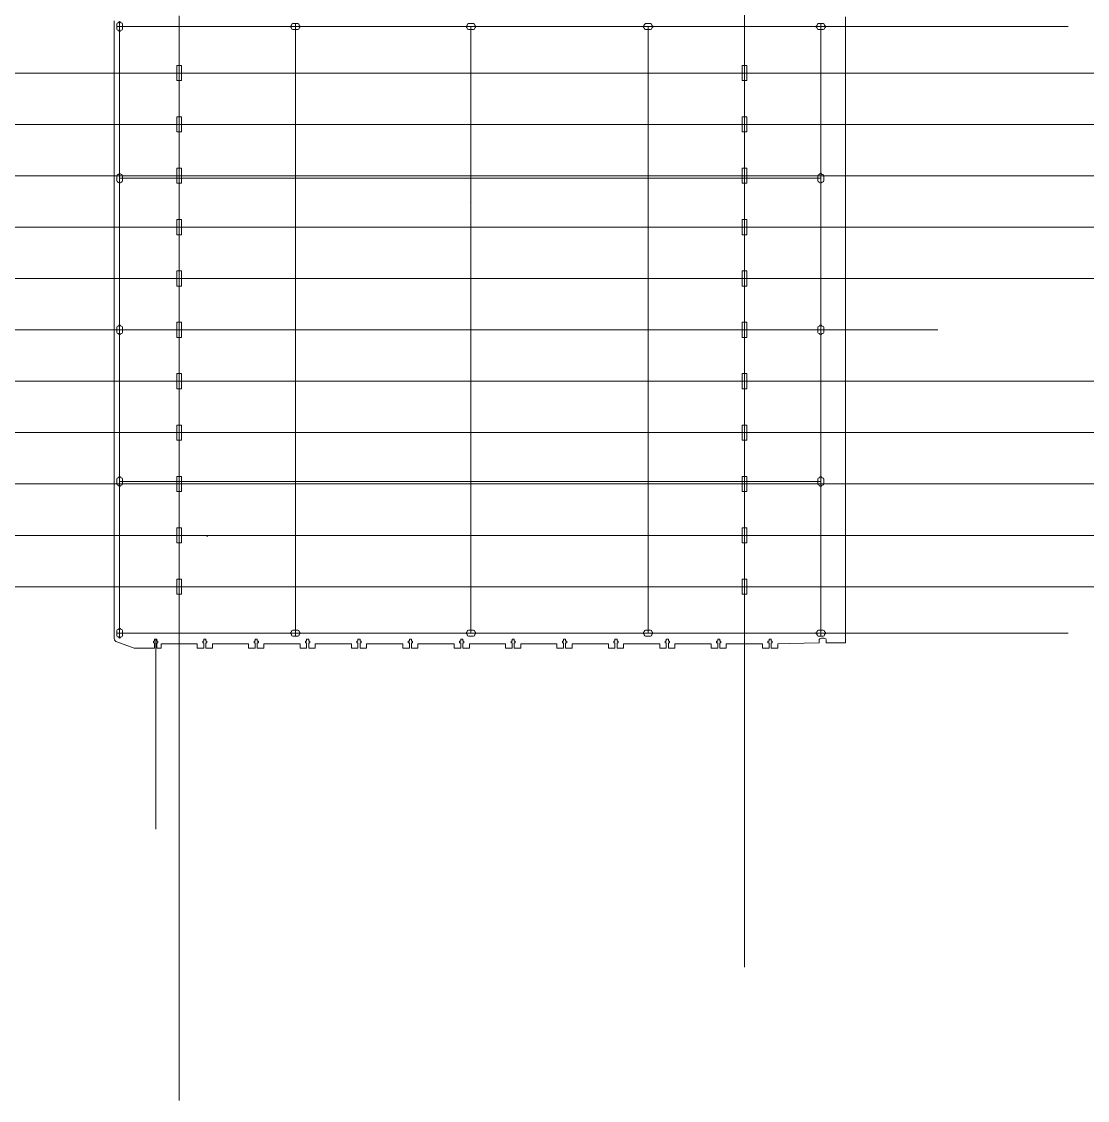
# Model space of a CAD drawing. Header units: millimetres. Extents: x -1390 to 6316, y -1840 to 2435.
# Drawn here: x -353 to 767, y -1840 to -706 of the extents above; entities that cross this region are included whole.
import ezdxf

# ---------------------------------------------------------------- set-up
doc = ezdxf.new("R2010")
doc.units = ezdxf.units.MM
for name, color, linetype, lineweight, true_color in [('New Build platform', 1, 'CONTINUOUS', 0, 0xff0000), ('New Left B arm', 1, 'CONTINUOUS', 0, 0xff0000), ('Referance lines', 3, 'CONTINUOUS', 0, 0x00ff00)]:
    doc.layers.add(name, color=color, linetype=linetype, lineweight=lineweight, true_color=true_color)

msp = doc.modelspace()

# ---------------------------------------------------------------- linework, layer by layer
at = {"layer": 'New Build platform', "color": 1, "true_color": 0xff0000}
for p, q in [((513.2, -701), (513.2, -806.8)), ((513.2, -701), (513.2, -1253.4)), ((-255.5, -705.3), (-255.5, -1354.8)), ((513.2, -1253.4), (513.2, -1359.1)), ((-252.9, -1358.1), (-234.6, -1364.6)), ((-214.2, -1359.1), (-214.2, -1357.3)), ((-214.2, -1357.3), (-213.1, -1357.3)), ((-213.1, -1359.1), (-214.2, -1359.1)), ((-213.1, -1357.3), (-213.1, -1355.1)), ((-213.1, -1355.1), (-210.8, -1355.1)), ((-213.1, -1364.6), (-213.1, -1359.1)), ((-210.8, -1355.1), (-210.8, -1357.3)), ((-210.8, -1357.3), (-209.7, -1357.3)), ((-209.7, -1359.1), (-210.8, -1359.1)), ((-210.8, -1359.1), (-210.8, -1364.6)), ((-209.7, -1357.3), (-209.7, -1359.1)), ((-206.3, -1360.1), (-168.3, -1360.1)), ((-206.3, -1364.6), (-206.3, -1360.1)), ((-168.3, -1360.1), (-168.3, -1364.6)), ((-162.6, -1359.1), (-162.6, -1357.3)), ((-162.6, -1357.3), (-161.5, -1357.3)), ((-161.5, -1359.1), (-162.6, -1359.1)), ((-161.5, -1357.3), (-161.5, -1355.1)), ((-161.5, -1355.1), (-159.2, -1355.1)), ((-161.5, -1364.6), (-161.5, -1359.1)), ((-159.2, -1355.1), (-159.2, -1357.3)), ((-159.2, -1357.3), (-158.1, -1357.3)), ((-158.1, -1359.1), (-159.2, -1359.1)), ((-159.2, -1359.1), (-159.2, -1364.6)), ((-158.1, -1357.3), (-158.1, -1359.1)), ((-152.3, -1364.6), (-152.3, -1360.1)), ((-152.3, -1360.1), (-114.3, -1360.1)), ((-114.3, -1360.1), (-114.3, -1364.6)), ((-108.5, -1359.1), (-108.5, -1357.3)), ((-108.5, -1357.3), (-107.4, -1357.3)), ((-107.4, -1359.1), (-108.5, -1359.1)), ((-107.4, -1357.3), (-107.4, -1355.1)), ((-107.4, -1355.1), (-105.2, -1355.1)), ((-107.4, -1364.6), (-107.4, -1359.1)), ((-105.2, -1355.1), (-105.2, -1357.3)), ((-105.2, -1357.3), (-104.1, -1357.3)), ((-104.1, -1359.1), (-105.2, -1359.1)), ((-105.2, -1359.1), (-105.2, -1364.6)), ((-104.1, -1357.3), (-104.1, -1359.1)), ((-98.3, -1364.6), (-98.3, -1360.1)), ((-98.3, -1360.1), (-60.3, -1360.1)), ((-60.3, -1360.1), (-60.3, -1364.6)), ((-54.5, -1359.1), (-54.5, -1357.3)), ((-54.5, -1357.3), (-53.4, -1357.3)), ((-53.4, -1359.1), (-54.5, -1359.1)), ((-53.4, -1357.3), (-53.4, -1355.1)), ((-53.4, -1355.1), (-51.2, -1355.1)), ((-53.4, -1364.6), (-53.4, -1359.1)), ((-51.2, -1355.1), (-51.2, -1357.3)), ((-51.2, -1357.3), (-50.1, -1357.3)), ((-50.1, -1359.1), (-51.2, -1359.1)), ((-51.2, -1359.1), (-51.2, -1364.6)), ((-50.1, -1357.3), (-50.1, -1359.1)), ((-44.3, -1364.6), (-44.3, -1360.1)), ((-44.3, -1360.1), (-6.3, -1360.1)), ((-6.3, -1360.1), (-6.3, -1364.6)), ((-0.5, -1359.1), (-0.5, -1357.3)), ((-0.5, -1357.3), (0.6, -1357.3)), ((0.6, -1359.1), (-0.5, -1359.1)), ((0.6, -1357.3), (0.6, -1355.1)), ((0.6, -1355.1), (2.8, -1355.1)), ((0.6, -1364.6), (0.6, -1359.1)), ((2.8, -1355.1), (2.8, -1357.3)), ((2.8, -1357.3), (3.9, -1357.3)), ((3.9, -1359.1), (2.8, -1359.1)), ((2.8, -1359.1), (2.8, -1364.6)), ((3.9, -1357.3), (3.9, -1359.1)), ((9.7, -1364.6), (9.7, -1360.1)), ((9.7, -1360.1), (47.7, -1360.1)), ((47.7, -1360.1), (47.7, -1364.6)), ((53.5, -1359.1), (53.5, -1357.3)), ((53.5, -1357.3), (54.6, -1357.3)), ((54.6, -1359.1), (53.5, -1359.1)), ((54.6, -1357.3), (54.6, -1355.1)), ((54.6, -1355.1), (56.8, -1355.1)), ((54.6, -1364.6), (54.6, -1359.1)), ((56.8, -1355.1), (56.8, -1357.3)), ((56.8, -1357.3), (58, -1357.3)), ((58, -1359.1), (56.8, -1359.1)), ((56.8, -1359.1), (56.8, -1364.6)), ((58, -1357.3), (58, -1359.1)), ((63.7, -1364.6), (63.7, -1360.1)), ((63.7, -1360.1), (101.7, -1360.1)), ((101.7, -1360.1), (101.7, -1364.6)), ((107.5, -1359.1), (107.5, -1357.3)), ((107.5, -1357.3), (108.6, -1357.3)), ((108.6, -1359.1), (107.5, -1359.1)), ((108.6, -1357.3), (108.6, -1355.1)), ((108.6, -1355.1), (110.8, -1355.1)), ((108.6, -1364.6), (108.6, -1359.1)), ((110.8, -1355.1), (110.8, -1357.3)), ((110.8, -1357.3), (112, -1357.3)), ((112, -1359.1), (110.8, -1359.1)), ((110.8, -1359.1), (110.8, -1364.6)), ((112, -1357.3), (112, -1359.1)), ((117.7, -1364.6), (117.7, -1360.1)), ((117.7, -1360.1), (155.7, -1360.1)), ((155.7, -1360.1), (155.7, -1364.6)), ((161.5, -1359.1), (161.5, -1357.3)), ((161.5, -1357.3), (162.6, -1357.3)), ((162.6, -1359.1), (161.5, -1359.1)), ((162.6, -1357.3), (162.6, -1355.1)), ((162.6, -1355.1), (164.9, -1355.1)), ((162.6, -1364.6), (162.6, -1359.1)), ((164.9, -1355.1), (164.9, -1357.3)), ((164.9, -1357.3), (166, -1357.3)), ((166, -1359.1), (164.9, -1359.1)), ((164.9, -1359.1), (164.9, -1364.6)), ((166, -1357.3), (166, -1359.1)), ((171.7, -1364.6), (171.7, -1360.1)), ((171.7, -1360.1), (209.7, -1360.1)), ((209.7, -1360.1), (209.7, -1364.6)), ((215.5, -1359.1), (215.5, -1357.3)), ((215.5, -1357.3), (216.6, -1357.3)), ((216.6, -1359.1), (215.5, -1359.1)), ((216.6, -1357.3), (216.6, -1355.1)), ((216.6, -1355.1), (218.9, -1355.1)), ((216.6, -1364.6), (216.6, -1359.1)), ((218.9, -1355.1), (218.9, -1357.3)), ((218.9, -1357.3), (220, -1357.3)), ((220, -1359.1), (218.9, -1359.1)), ((218.9, -1359.1), (218.9, -1364.6)), ((220, -1357.3), (220, -1359.1)), ((225.7, -1364.6), (225.7, -1360.1)), ((225.7, -1360.1), (263.8, -1360.1)), ((263.8, -1360.1), (263.8, -1364.6)), ((269.5, -1359.1), (269.5, -1357.3)), ((269.5, -1357.3), (270.6, -1357.3)), ((270.6, -1359.1), (269.5, -1359.1)), ((270.6, -1357.3), (270.6, -1355.1)), ((270.6, -1355.1), (272.9, -1355.1)), ((270.6, -1364.6), (270.6, -1359.1)), ((272.9, -1355.1), (272.9, -1357.3)), ((272.9, -1357.3), (274, -1357.3)), ((274, -1359.1), (272.9, -1359.1)), ((272.9, -1359.1), (272.9, -1364.6)), ((274, -1357.3), (274, -1359.1)), ((279.8, -1364.6), (279.8, -1360.1)), ((279.8, -1360.1), (317.8, -1360.1)), ((317.8, -1360.1), (317.8, -1364.6)), ((323.5, -1359.1), (323.5, -1357.3)), ((323.5, -1357.3), (324.6, -1357.3)), ((324.6, -1359.1), (323.5, -1359.1)), ((324.6, -1357.3), (324.6, -1355.1)), ((324.6, -1355.1), (326.9, -1355.1)), ((324.6, -1364.6), (324.6, -1359.1)), ((326.9, -1355.1), (326.9, -1357.3)), ((326.9, -1357.3), (328, -1357.3)), ((328, -1359.1), (326.9, -1359.1)), ((326.9, -1359.1), (326.9, -1364.6)), ((328, -1357.3), (328, -1359.1)), ((333.8, -1364.6), (333.8, -1360.1)), ((333.8, -1360.1), (371.8, -1360.1)), ((371.8, -1360.1), (371.8, -1364.6)), ((377.5, -1359.1), (377.5, -1357.3)), ((377.5, -1357.3), (378.7, -1357.3)), ((378.7, -1359.1), (377.5, -1359.1)), ((378.7, -1357.3), (378.7, -1355.1)), ((378.7, -1355.1), (380.9, -1355.1)), ((378.7, -1364.6), (378.7, -1359.1)), ((380.9, -1355.1), (380.9, -1357.3)), ((380.9, -1357.3), (382, -1357.3)), ((382, -1359.1), (380.9, -1359.1)), ((380.9, -1359.1), (380.9, -1364.6)), ((382, -1357.3), (382, -1359.1)), ((387.8, -1364.6), (387.8, -1360.1)), ((387.8, -1364.6), (387.8, -1360.1)), ((387.8, -1360.1), (425.8, -1360.1)), ((425.8, -1360.1), (425.8, -1364.6)), ((431.5, -1359.1), (431.5, -1357.3)), ((431.5, -1357.3), (432.7, -1357.3)), ((432.7, -1359.1), (431.5, -1359.1)), ((432.7, -1357.3), (432.7, -1355.1)), ((432.7, -1355.1), (434.9, -1355.1)), ((432.7, -1364.6), (432.7, -1359.1)), ((434.9, -1355.1), (434.9, -1357.3)), ((434.9, -1357.3), (436, -1357.3)), ((436, -1359.1), (434.9, -1359.1)), ((434.9, -1359.1), (434.9, -1364.6)), ((436, -1357.3), (436, -1359.1)), ((441.8, -1360.1), (454, -1359.9)), ((441.8, -1364.6), (441.8, -1360.1)), ((454, -1359.9), (485.3, -1359.1)), ((485.3, -1356.7), (485.3, -1359.1)), ((-234.6, -1364.6), (-213.1, -1364.6)), ((-210.8, -1364.6), (-206.3, -1364.6)), ((-168.3, -1364.6), (-161.5, -1364.6)), ((-159.2, -1364.6), (-152.3, -1364.6)), ((-114.3, -1364.6), (-107.4, -1364.6)), ((-105.2, -1364.6), (-98.3, -1364.6)), ((-60.3, -1364.6), (-53.4, -1364.6)), ((-51.2, -1364.6), (-44.3, -1364.6)), ((-6.3, -1364.6), (0.6, -1364.6)), ((2.8, -1364.6), (9.7, -1364.6)), ((47.7, -1364.6), (54.6, -1364.6)), ((56.8, -1364.6), (63.7, -1364.6)), ((101.7, -1364.6), (108.6, -1364.6)), ((110.8, -1364.6), (117.7, -1364.6)), ((155.7, -1364.6), (162.6, -1364.6)), ((164.9, -1364.6), (171.7, -1364.6)), ((209.7, -1364.6), (216.6, -1364.6)), ((218.9, -1364.6), (225.7, -1364.6)), ((263.8, -1364.6), (270.6, -1364.6)), ((272.9, -1364.6), (279.8, -1364.6)), ((317.8, -1364.6), (324.6, -1364.6)), ((326.9, -1364.6), (333.8, -1364.6)), ((371.8, -1364.6), (378.7, -1364.6)), ((380.9, -1364.6), (387.8, -1364.6)), ((425.8, -1364.6), (432.7, -1364.6)), ((434.9, -1364.6), (441.8, -1364.6))]:
    msp.add_line(p, q, dxfattribs=at)
for points in [[(-253, -713.8), (-253, -708.6)], [(-251.7, -707.3), (-251.1, -707.3), (-251.1, -707.2)], [(-248.7, -707.2), (-248.6, -707.3), (-248.1, -707.3)], [(-246.8, -708.6), (-246.8, -713.8)], [(-69.2, -710), (-69.1, -710), (-69.1, -710)], [(-69.1, -713), (-69.1, -712.4), (-69.2, -712.4)], [(-69.1, -710), (-69.1, -709.4)], [(-67.9, -708.1), (-62.6, -708.1)], [(-62.6, -714.3), (-67.9, -714.3)], [(-61.3, -709.4), (-61.3, -710), (-61.2, -710)], [(-61.2, -712.4), (-61.3, -712.4), (-61.3, -713)], [(115.5, -710), (115.5, -710), (115.5, -709.4)], [(115.5, -713), (115.5, -712.4), (115.5, -712.4)], [(116.8, -708.1), (122.1, -708.1)], [(122.1, -714.3), (116.8, -714.3)], [(123.4, -709.4), (123.4, -710), (123.4, -710)], [(123.4, -712.4), (123.4, -713)], [(123.4, -712.4), (123.4, -712.4), (123.4, -712.4)], [(301.6, -710), (301.6, -709.4)], [(301.6, -710), (301.6, -710), (301.6, -710)], [(301.6, -713), (301.6, -712.4), (301.6, -712.4)], [(302.9, -708.1), (308.2, -708.1)], [(308.2, -714.3), (302.9, -714.3)], [(309.5, -709.4), (309.5, -710), (309.6, -710)], [(309.6, -712.4), (309.5, -712.4), (309.5, -713)], [(483.1, -710), (483.2, -710), (483.2, -710)], [(483.2, -713), (483.2, -712.4), (483.1, -712.4)], [(483.2, -710), (483.2, -709.4)], [(484.5, -708.1), (489.7, -708.1)], [(489.7, -714.3), (484.5, -714.3)], [(491, -709.4), (491, -710), (491.1, -710)], [(491.1, -712.4), (491, -712.4), (491, -713)], [(-251.1, -715.1), (-251.7, -715.1)], [(-251.1, -715.2), (-251.1, -715.1), (-251.1, -715.1)], [(-248.1, -715.1), (-248.6, -715.1), (-248.7, -715.2)], [(-253, -873.3), (-253, -868)], [(-251.7, -866.7), (-251.1, -866.7), (-251.1, -866.7)], [(-248.7, -866.7), (-248.6, -866.7), (-248.1, -866.7)], [(-246.8, -868), (-246.8, -873.3)], [(484, -873.3), (484, -868)], [(485.3, -866.7), (485.9, -866.7), (485.9, -866.7)], [(488.3, -866.7), (488.3, -866.7), (488.9, -866.7)], [(490.2, -868), (490.2, -873.3)], [(-251.1, -874.6), (-251.7, -874.6)], [(-251.1, -874.6), (-251.1, -874.6), (-251.1, -874.6)], [(-248.1, -874.6), (-248.6, -874.6), (-248.7, -874.6)], [(485.9, -874.6), (485.3, -874.6)], [(485.9, -874.6), (485.9, -874.6), (485.9, -874.6)], [(488.9, -874.6), (488.3, -874.6), (488.3, -874.6)], [(-253, -1032.7), (-253, -1027.4)], [(-251.7, -1026.2), (-251.1, -1026.2), (-251.1, -1026.1)], [(-248.7, -1026.1), (-248.6, -1026.2), (-248.1, -1026.2)], [(-246.8, -1027.4), (-246.8, -1032.7)], [(484, -1032.7), (484, -1027.4)], [(485.3, -1026.2), (485.9, -1026.2), (485.9, -1026.1)], [(488.3, -1026.1), (488.3, -1026.2), (488.9, -1026.2)], [(490.2, -1027.4), (490.2, -1032.7)], [(-251.1, -1034), (-251.7, -1034)], [(-251.1, -1034.1), (-251.1, -1034), (-251.1, -1034)], [(-248.1, -1034), (-248.6, -1034), (-248.7, -1034.1)], [(485.9, -1034), (485.3, -1034)], [(485.9, -1034.1), (485.9, -1034), (485.9, -1034)], [(488.9, -1034), (488.3, -1034), (488.3, -1034.1)], [(-253, -1192.1), (-253, -1186.9)], [(-251.7, -1185.6), (-251.1, -1185.6), (-251.1, -1185.5)], [(-248.7, -1185.5), (-248.6, -1185.6), (-248.1, -1185.6)], [(-246.8, -1186.9), (-246.8, -1192.1)], [(484, -1192.1), (484, -1186.9)], [(485.3, -1185.6), (485.9, -1185.6), (485.9, -1185.5)], [(488.3, -1185.5), (488.3, -1185.6), (488.9, -1185.6)], [(490.2, -1186.9), (490.2, -1192.1)], [(-251.1, -1193.4), (-251.7, -1193.4)], [(-251.1, -1193.5), (-251.1, -1193.4), (-251.1, -1193.4)], [(-248.1, -1193.4), (-248.6, -1193.4), (-248.7, -1193.5)], [(485.9, -1193.4), (485.3, -1193.4)], [(485.9, -1193.5), (485.9, -1193.4), (485.9, -1193.4)], [(488.9, -1193.4), (488.3, -1193.4), (488.3, -1193.5)], [(-158.3, -1247.3), (-157.5, -1247.3)], [(-253, -1351.6), (-253, -1346.3)], [(-251.7, -1345), (-251.1, -1345), (-251.1, -1345)], [(-248.7, -1345), (-248.6, -1345), (-248.1, -1345)], [(-246.8, -1346.3), (-246.8, -1351.6)], [(-69.2, -1347.7), (-69.1, -1347.7), (-69.1, -1347.1)], [(-67.8, -1345.8), (-62.6, -1345.8)], [(-61.3, -1347.1), (-61.3, -1347.7), (-61.2, -1347.7)], [(115.5, -1347.7), (115.5, -1347.7), (115.5, -1347.1)], [(116.8, -1345.8), (122.1, -1345.8)], [(123.4, -1347.1), (123.4, -1347.7), (123.4, -1347.7)], [(301.6, -1347.7), (301.6, -1347.7), (301.6, -1347.1)], [(302.9, -1345.8), (308.2, -1345.8)], [(309.5, -1347.1), (309.5, -1347.7), (309.5, -1347.7)], [(483.1, -1347.7), (483.2, -1347.7), (483.2, -1347.1)], [(484.5, -1345.8), (489.7, -1345.8)], [(491, -1347.1), (491, -1347.7), (491.1, -1347.7)], [(-251.1, -1352.9), (-251.7, -1352.9)], [(-251.1, -1352.9), (-251.1, -1352.9), (-251.1, -1352.9)], [(-248.1, -1352.9), (-248.6, -1352.9), (-248.7, -1352.9)], [(-69.1, -1350.8), (-69.1, -1350.2), (-69.2, -1350.1)], [(-62.6, -1352.1), (-67.8, -1352.1)], [(-61.2, -1350.1), (-61.3, -1350.2), (-61.3, -1350.2)], [(-61.3, -1350.2), (-61.3, -1350.8)], [(115.5, -1350.8), (115.5, -1350.2), (115.5, -1350.1)], [(122.1, -1352.1), (116.8, -1352.1)], [(123.4, -1350.1), (123.4, -1350.2), (123.4, -1350.2)], [(123.4, -1350.2), (123.4, -1350.8)], [(301.6, -1350.8), (301.6, -1350.2), (301.6, -1350.1)], [(308.2, -1352.1), (302.9, -1352.1)], [(309.5, -1350.1), (309.5, -1350.2), (309.5, -1350.2)], [(309.5, -1350.2), (309.5, -1350.8)], [(483.2, -1350.8), (483.2, -1350.2), (483.1, -1350.1)], [(489.7, -1352.1), (484.5, -1352.1)], [(487.7, -1354.3), (490.5, -1354.3)], [(491.1, -1350.1), (491, -1350.2), (491, -1350.2)], [(491, -1350.2), (491, -1350.8)], [(492.9, -1356.7), (492.9, -1359.1), (513.2, -1359.1)]]:
    msp.add_lwpolyline(points, dxfattribs=at)
for points in [[(-253, -708.6), (-253, -707.9), (-252.4, -707.3), (-251.7, -707.3)], [(-251.7, -715.1), (-252.4, -715.1), (-253, -714.5), (-253, -713.8)], [(-251.1, -707.2), (-251.1, -706.6), (-250.5, -706), (-249.9, -706)], [(-249.9, -706), (-249.2, -706), (-248.7, -706.6), (-248.7, -707.2)], [(-248.1, -707.3), (-247.3, -707.3), (-246.8, -707.9), (-246.8, -708.6)], [(-246.8, -713.8), (-246.8, -714.5), (-247.3, -715.1), (-248.1, -715.1)], [(-70.4, -711.2), (-70.4, -710.5), (-69.9, -710), (-69.2, -710)], [(-69.2, -712.4), (-69.9, -712.4), (-70.4, -711.9), (-70.4, -711.2)], [(-69.1, -709.4), (-69.1, -708.7), (-68.6, -708.1), (-67.9, -708.1)], [(-67.9, -714.3), (-68.6, -714.3), (-69.1, -713.7), (-69.1, -713)], [(-62.6, -708.1), (-61.9, -708.1), (-61.3, -708.7), (-61.3, -709.4)], [(-61.3, -713), (-61.3, -713.7), (-61.9, -714.3), (-62.6, -714.3)], [(-61.2, -710), (-60.6, -710), (-60, -710.5), (-60, -711.2)], [(-60, -711.2), (-60, -711.9), (-60.6, -712.4), (-61.2, -712.4)], [(114.3, -711.2), (114.3, -710.5), (114.8, -710), (115.5, -710)], [(115.5, -712.4), (114.8, -712.4), (114.3, -711.9), (114.3, -711.2)], [(115.5, -709.4), (115.5, -708.7), (116.1, -708.1), (116.8, -708.1)], [(116.8, -714.3), (116.1, -714.3), (115.5, -713.7), (115.5, -713)], [(122.1, -708.1), (122.8, -708.1), (123.4, -708.7), (123.4, -709.4)], [(123.4, -713), (123.4, -713.7), (122.8, -714.3), (122.1, -714.3)], [(123.4, -710), (124.1, -710), (124.6, -710.5), (124.6, -711.2)], [(124.6, -711.2), (124.6, -711.9), (124.1, -712.4), (123.4, -712.4)], [(300.4, -711.2), (300.4, -710.5), (300.9, -710), (301.6, -710)], [(301.6, -712.4), (300.9, -712.4), (300.4, -711.9), (300.4, -711.2)], [(301.6, -709.4), (301.6, -708.7), (302.2, -708.1), (302.9, -708.1)], [(302.9, -714.3), (302.2, -714.3), (301.6, -713.7), (301.6, -713)], [(308.2, -708.1), (308.9, -708.1), (309.5, -708.7), (309.5, -709.4)], [(309.5, -713), (309.5, -713.7), (308.9, -714.3), (308.2, -714.3)], [(309.6, -710), (310.2, -710), (310.8, -710.5), (310.8, -711.2)], [(310.8, -711.2), (310.8, -711.9), (310.2, -712.4), (309.6, -712.4)], [(481.9, -711.2), (481.9, -710.5), (482.5, -710), (483.1, -710)], [(483.1, -712.4), (482.5, -712.4), (481.9, -711.9), (481.9, -711.2)], [(483.2, -709.4), (483.2, -708.7), (483.8, -708.1), (484.5, -708.1)], [(484.5, -714.3), (483.8, -714.3), (483.2, -713.7), (483.2, -713)], [(489.7, -708.1), (490.4, -708.1), (491, -708.7), (491, -709.4)], [(491, -713), (491, -713.7), (490.4, -714.3), (489.7, -714.3)], [(491.1, -710), (491.8, -710), (492.3, -710.5), (492.3, -711.2)], [(492.3, -711.2), (492.3, -711.9), (491.8, -712.4), (491.1, -712.4)], [(-249.9, -716.4), (-250.5, -716.4), (-251.1, -715.8), (-251.1, -715.2)], [(-248.7, -715.2), (-248.7, -715.8), (-249.2, -716.4), (-249.9, -716.4)], [(-253, -868), (-253, -867.3), (-252.4, -866.7), (-251.7, -866.7)], [(-251.7, -874.6), (-252.4, -874.6), (-253, -874), (-253, -873.3)], [(-251.1, -866.7), (-251.1, -866), (-250.5, -865.5), (-249.9, -865.5)], [(-249.9, -865.5), (-249.2, -865.5), (-248.7, -866), (-248.7, -866.7)], [(-248.1, -866.7), (-247.3, -866.7), (-246.8, -867.3), (-246.8, -868)], [(-246.8, -873.3), (-246.8, -874), (-247.3, -874.6), (-248.1, -874.6)], [(484, -868), (484, -867.3), (484.6, -866.7), (485.3, -866.7)], [(485.3, -874.6), (484.6, -874.6), (484, -874), (484, -873.3)], [(485.9, -866.7), (485.9, -866), (486.4, -865.4), (487.1, -865.4)], [(487.1, -865.4), (487.8, -865.4), (488.3, -866), (488.3, -866.7)], [(488.9, -866.7), (489.6, -866.7), (490.2, -867.3), (490.2, -868)], [(490.2, -873.3), (490.2, -874), (489.6, -874.6), (488.9, -874.6)], [(-249.9, -875.8), (-250.5, -875.8), (-251.1, -875.3), (-251.1, -874.6)], [(-248.7, -874.6), (-248.7, -875.3), (-249.2, -875.8), (-249.9, -875.8)], [(487.1, -875.8), (486.4, -875.8), (485.9, -875.3), (485.9, -874.6)], [(488.3, -874.6), (488.3, -875.3), (487.8, -875.8), (487.1, -875.8)], [(-253, -1027.4), (-253, -1026.7), (-252.4, -1026.2), (-251.7, -1026.2)], [(-251.1, -1026.1), (-251.1, -1025.4), (-250.5, -1024.9), (-249.9, -1024.9)], [(-249.9, -1024.9), (-249.2, -1024.9), (-248.7, -1025.4), (-248.7, -1026.1)], [(-248.1, -1026.2), (-247.3, -1026.2), (-246.8, -1026.7), (-246.8, -1027.4)], [(484, -1027.4), (484, -1026.7), (484.6, -1026.2), (485.3, -1026.2)], [(485.9, -1026.1), (485.9, -1025.4), (486.4, -1024.9), (487.1, -1024.9)], [(487.1, -1024.9), (487.8, -1024.9), (488.3, -1025.4), (488.3, -1026.1)], [(488.9, -1026.2), (489.6, -1026.2), (490.2, -1026.7), (490.2, -1027.4)], [(-251.7, -1034), (-252.4, -1034), (-253, -1033.4), (-253, -1032.7)], [(-249.9, -1035.3), (-250.5, -1035.3), (-251.1, -1034.7), (-251.1, -1034.1)], [(-248.7, -1034.1), (-248.7, -1034.7), (-249.2, -1035.3), (-249.9, -1035.3)], [(-246.8, -1032.7), (-246.8, -1033.4), (-247.3, -1034), (-248.1, -1034)], [(485.3, -1034), (484.6, -1034), (484, -1033.4), (484, -1032.7)], [(487.1, -1035.3), (486.4, -1035.3), (485.9, -1034.7), (485.9, -1034.1)], [(488.3, -1034.1), (488.3, -1034.7), (487.8, -1035.3), (487.1, -1035.3)], [(490.2, -1032.7), (490.2, -1033.4), (489.6, -1034), (488.9, -1034)], [(-253, -1186.9), (-253, -1186.2), (-252.4, -1185.6), (-251.7, -1185.6)], [(-251.1, -1185.5), (-251.1, -1184.9), (-250.5, -1184.3), (-249.9, -1184.3)], [(-249.9, -1184.3), (-249.2, -1184.3), (-248.7, -1184.9), (-248.7, -1185.5)], [(-248.1, -1185.6), (-247.3, -1185.6), (-246.8, -1186.2), (-246.8, -1186.9)], [(484, -1186.9), (484, -1186.2), (484.6, -1185.6), (485.3, -1185.6)], [(485.9, -1185.5), (485.9, -1184.9), (486.4, -1184.3), (487.1, -1184.3)], [(487.1, -1184.3), (487.8, -1184.3), (488.3, -1184.9), (488.3, -1185.5)], [(488.9, -1185.6), (489.6, -1185.6), (490.2, -1186.2), (490.2, -1186.9)], [(-251.7, -1193.4), (-252.4, -1193.4), (-253, -1192.9), (-253, -1192.1)], [(-249.9, -1194.7), (-250.5, -1194.7), (-251.1, -1194.2), (-251.1, -1193.5)], [(-248.7, -1193.5), (-248.7, -1194.2), (-249.2, -1194.7), (-249.9, -1194.7)], [(-246.8, -1192.1), (-246.8, -1192.9), (-247.3, -1193.4), (-248.1, -1193.4)], [(485.3, -1193.4), (484.6, -1193.4), (484, -1192.8), (484, -1192.1)], [(487.1, -1194.7), (486.4, -1194.7), (485.9, -1194.2), (485.9, -1193.5)], [(488.3, -1193.5), (488.3, -1194.2), (487.8, -1194.7), (487.1, -1194.7)], [(490.2, -1192.1), (490.2, -1192.8), (489.6, -1193.4), (488.9, -1193.4)], [(-253, -1346.3), (-253, -1345.6), (-252.4, -1345), (-251.7, -1345)], [(-251.1, -1345), (-251.1, -1344.3), (-250.5, -1343.8), (-249.9, -1343.8)], [(-249.9, -1343.8), (-249.2, -1343.8), (-248.7, -1344.3), (-248.7, -1345)], [(-248.1, -1345), (-247.3, -1345), (-246.8, -1345.6), (-246.8, -1346.3)], [(-70.4, -1348.9), (-70.4, -1348.3), (-69.9, -1347.7), (-69.2, -1347.7)], [(-69.2, -1350.1), (-69.9, -1350.1), (-70.4, -1349.6), (-70.4, -1348.9)], [(-69.1, -1347.1), (-69.1, -1346.4), (-68.6, -1345.8), (-67.8, -1345.8)], [(-62.6, -1345.8), (-61.9, -1345.8), (-61.3, -1346.4), (-61.3, -1347.1)], [(-61.2, -1347.7), (-60.6, -1347.7), (-60, -1348.3), (-60, -1348.9)], [(-60, -1348.9), (-60, -1349.6), (-60.6, -1350.1), (-61.2, -1350.1)], [(114.3, -1348.9), (114.3, -1348.3), (114.8, -1347.7), (115.5, -1347.7)], [(115.5, -1350.1), (114.8, -1350.1), (114.3, -1349.6), (114.3, -1348.9)], [(115.5, -1347.1), (115.5, -1346.4), (116.1, -1345.8), (116.8, -1345.8)], [(122.1, -1345.8), (122.8, -1345.8), (123.4, -1346.4), (123.4, -1347.1)], [(123.4, -1347.7), (124.1, -1347.7), (124.6, -1348.3), (124.6, -1348.9)], [(124.6, -1348.9), (124.6, -1349.6), (124.1, -1350.1), (123.4, -1350.1)], [(300.4, -1348.9), (300.4, -1348.3), (300.9, -1347.7), (301.6, -1347.7)], [(301.6, -1350.1), (300.9, -1350.1), (300.4, -1349.6), (300.4, -1348.9)], [(301.6, -1347.1), (301.6, -1346.4), (302.2, -1345.8), (302.9, -1345.8)], [(308.2, -1345.8), (308.9, -1345.8), (309.5, -1346.4), (309.5, -1347.1)], [(309.5, -1347.7), (310.2, -1347.7), (310.7, -1348.3), (310.7, -1348.9)], [(310.7, -1348.9), (310.7, -1349.6), (310.2, -1350.1), (309.5, -1350.1)], [(481.9, -1348.9), (481.9, -1348.3), (482.5, -1347.7), (483.1, -1347.7)], [(483.1, -1350.1), (482.5, -1350.1), (481.9, -1349.6), (481.9, -1348.9)], [(483.2, -1347.1), (483.2, -1346.4), (483.8, -1345.8), (484.5, -1345.8)], [(489.7, -1345.8), (490.4, -1345.8), (491, -1346.4), (491, -1347.1)], [(491.1, -1347.7), (491.8, -1347.7), (492.3, -1348.3), (492.3, -1348.9)], [(492.3, -1348.9), (492.3, -1349.6), (491.8, -1350.1), (491.1, -1350.1)], [(-255.5, -1354.7), (-255.5, -1356.2), (-254.3, -1357.8), (-252.8, -1358.1)], [(-251.7, -1352.9), (-252.4, -1352.9), (-253, -1352.3), (-253, -1351.6)], [(-249.9, -1354.1), (-250.5, -1354.1), (-251.1, -1353.6), (-251.1, -1352.9)], [(-248.7, -1352.9), (-248.7, -1353.6), (-249.2, -1354.1), (-249.9, -1354.1)], [(-246.8, -1351.6), (-246.8, -1352.3), (-247.3, -1352.9), (-248.1, -1352.9)], [(-67.8, -1352.1), (-68.6, -1352.1), (-69.1, -1351.5), (-69.1, -1350.8)], [(-61.3, -1350.8), (-61.3, -1351.5), (-61.9, -1352.1), (-62.6, -1352.1)], [(116.8, -1352.1), (116.1, -1352.1), (115.5, -1351.5), (115.5, -1350.8)], [(123.4, -1350.8), (123.4, -1351.5), (122.8, -1352.1), (122.1, -1352.1)], [(302.9, -1352.1), (302.2, -1352.1), (301.6, -1351.5), (301.6, -1350.8)], [(309.5, -1350.8), (309.5, -1351.5), (308.9, -1352.1), (308.2, -1352.1)], [(484.5, -1352.1), (483.8, -1352.1), (483.2, -1351.5), (483.2, -1350.8)], [(485.3, -1356.7), (485.3, -1355.4), (486.4, -1354.3), (487.7, -1354.3)], [(491, -1350.8), (491, -1351.5), (490.4, -1352.1), (489.7, -1352.1)], [(490.5, -1354.3), (491.9, -1354.3), (492.9, -1355.4), (492.9, -1356.7)]]:
    msp.add_open_spline(points, degree=3, dxfattribs=at)
at = {"layer": 'New Left B arm', "color": 1, "true_color": 0xff0000}
for points in [[(-189.8, -752), (-184.9, -752), (-184.9, -768), (-189.8, -768), (-189.8, -752), (-189.8, -752)], [(404.3, -752), (409.3, -752), (409.3, -768), (404.3, -768), (404.3, -752), (404.3, -752)], [(-189.8, -806), (-184.9, -806), (-184.9, -822), (-189.8, -822), (-189.8, -806), (-189.8, -806)], [(404.3, -806), (409.3, -806), (409.3, -822), (404.3, -822), (404.3, -806), (404.3, -806)], [(-189.8, -860), (-184.9, -860), (-184.9, -876), (-189.8, -876), (-189.8, -860), (-189.8, -860)], [(404.3, -860), (409.3, -860), (409.3, -876), (404.3, -876), (404.3, -860), (404.3, -860)], [(-189.8, -914), (-184.9, -914), (-184.9, -930), (-189.8, -930), (-189.8, -914), (-189.8, -914)], [(404.3, -914), (409.3, -914), (409.3, -930), (404.3, -930), (404.3, -914), (404.3, -914)], [(-189.8, -968.1), (-184.9, -968.1), (-184.9, -984.1), (-189.8, -984.1), (-189.8, -968.1), (-189.8, -968.1)], [(404.3, -968.1), (409.3, -968.1), (409.3, -984.1), (404.3, -984.1), (404.3, -968.1), (404.3, -968.1)], [(-189.8, -1022.1), (-184.9, -1022.1), (-184.9, -1038.1), (-189.8, -1038.1), (-189.8, -1022.1), (-189.8, -1022.1)], [(404.3, -1022.1), (409.3, -1022.1), (409.3, -1038.1), (404.3, -1038.1), (404.3, -1022.1), (404.3, -1022.1)], [(-189.8, -1076.1), (-184.9, -1076.1), (-184.9, -1092.1), (-189.8, -1092.1), (-189.8, -1076.1), (-189.8, -1076.1)], [(404.3, -1076.1), (409.3, -1076.1), (409.3, -1092.1), (404.3, -1092.1), (404.3, -1076.1), (404.3, -1076.1)], [(-189.8, -1130.1), (-184.9, -1130.1), (-184.9, -1146.1), (-189.8, -1146.1), (-189.8, -1130.1), (-189.8, -1130.1)], [(404.3, -1130.1), (409.3, -1130.1), (409.3, -1146.1), (404.3, -1146.1), (404.3, -1130.1), (404.3, -1130.1)], [(-189.8, -1184.1), (-184.9, -1184.1), (-184.9, -1200.1), (-189.8, -1200.1), (-189.8, -1184.1), (-189.8, -1184.1)], [(404.3, -1184.1), (409.3, -1184.1), (409.3, -1200.1), (404.3, -1200.1), (404.3, -1184.1), (404.3, -1184.1)], [(-189.8, -1238.1), (-184.9, -1238.1), (-184.9, -1254.1), (-189.8, -1254.1), (-189.8, -1238.1), (-189.8, -1238.1)], [(404.3, -1238.1), (409.3, -1238.1), (409.3, -1254.1), (404.3, -1254.1), (404.3, -1238.1), (404.3, -1238.1)], [(-189.8, -1292.1), (-184.9, -1292.1), (-184.9, -1308.1), (-189.8, -1308.1), (-189.8, -1292.1), (-189.8, -1292.1)], [(404.3, -1292.1), (409.3, -1292.1), (409.3, -1308.1), (404.3, -1308.1), (404.3, -1292.1), (404.3, -1292.1)]]:
    msp.add_lwpolyline(points, dxfattribs=at)
at = {"layer": 'Referance lines'}
for p, q in [((406.8, -1700), (406.8, 300)), ((-187.3, -700), (-187.3, -1840.2)), ((-253, -711.2), (747, -711.2)), ((-249.9, -706), (-249.9, -1354.1)), ((-65.2, -708.1), (-65.2, -1352.1)), ((487.1, -708.1), (487.1, -1352.1)), ((-187.3, -752), (-187.3, -768)), ((406.8, -752), (406.8, -768)), ((-395.1, -760), (1604.9, -760)), ((-189.8, -760), (-184.9, -760)), ((404.3, -760), (409.3, -760)), ((-395.1, -814), (1604.9, -814)), ((-189.8, -814), (-184.9, -814)), ((-187.3, -806), (-187.3, -822)), ((404.3, -814), (409.3, -814)), ((406.8, -806), (406.8, -822)), ((-187.3, -860), (-187.3, -876)), ((406.8, -860), (406.8, -876)), ((-395.1, -868), (1604.9, -868)), ((-189.8, -868), (-184.9, -868)), ((404.3, -868), (409.3, -868)), ((-187.3, -914), (-187.3, -930)), ((406.8, -914), (406.8, -930)), ((-395.1, -922), (1604.9, -922)), ((-189.8, -922), (-184.9, -922)), ((404.3, -922), (409.3, -922)), ((-187.3, -968.1), (-187.3, -984.1)), ((406.8, -968.1), (406.8, -984.1)), ((-395.1, -976.1), (1604.9, -976.1)), ((-189.8, -976.1), (-184.9, -976.1)), ((404.3, -976.1), (409.3, -976.1)), ((-1390, -1030.1), (610, -1030.1)), ((-189.8, -1030.1), (-184.9, -1030.1)), ((-187.3, -1022.1), (-187.3, -1038.1)), ((404.3, -1030.1), (409.3, -1030.1)), ((406.8, -1022.1), (406.8, -1038.1)), ((-187.3, -1076.1), (-187.3, -1092.1)), ((406.8, -1076.1), (406.8, -1092.1)), ((-395.1, -1084.1), (1604.9, -1084.1)), ((-189.8, -1084.1), (-184.9, -1084.1)), ((404.3, -1084.1), (409.3, -1084.1)), ((-187.3, -1130.1), (-187.3, -1146.1)), ((406.8, -1130.1), (406.8, -1146.1)), ((-395.1, -1138.1), (1604.9, -1138.1)), ((-189.8, -1138.1), (-184.9, -1138.1)), ((404.3, -1138.1), (409.3, -1138.1)), ((-187.3, -1184.1), (-187.3, -1200.1)), ((406.8, -1184.1), (406.8, -1200.1)), ((-395.1, -1192.1), (1604.9, -1192.1)), ((-189.8, -1192.1), (-184.9, -1192.1)), ((404.3, -1192.1), (409.3, -1192.1)), ((-395.1, -1246.1), (1604.9, -1246.1)), ((-189.8, -1246.1), (-184.9, -1246.1)), ((-187.3, -1238.1), (-187.3, -1254.1)), ((404.3, -1246.1), (409.3, -1246.1)), ((406.8, -1238.1), (406.8, -1254.1)), ((-187.3, -1292.1), (-187.3, -1308.1)), ((406.8, -1292.1), (406.8, -1308.1)), ((-395.1, -1300.1), (1604.9, -1300.1)), ((-189.8, -1300.1), (-184.9, -1300.1)), ((404.3, -1300.1), (409.3, -1300.1)), ((-253, -1348.9), (747, -1348.9)), ((-212, -1355.1), (-212, -1555.1))]:
    msp.add_line(p, q, dxfattribs=at)
at = {"layer": 'Referance lines', "color": 3, "true_color": 0x00ff00}
for p, q in [((-249.9, -711.2), (-249.9, -895.9)), ((-249.9, -711.2), (-249.9, -1030.1)), ((-65.2, -711.2), (119.4, -711.2)), ((114.3, -711.2), (124.6, -711.2)), ((119.4, -711.2), (119.4, -1348.9)), ((305.6, -1348.9), (305.6, -711.2)), ((487.1, -711.2), (487.1, -895.9)), ((487.1, -1030.1), (487.1, -711.2)), ((487.1, -870.6), (-249.9, -870.6)), ((118.6, -895.9), (118.6, -895.9)), ((-255.5, -1030.1), (487.1, -1030.1)), ((-249.9, -1030.1), (-249.9, -1348.9)), ((487.1, -1030.1), (487.1, -1348.9)), ((-249.9, -1348.9), (-249.9, -1164.3)), ((-65.2, -1348.9), (-65.2, -1164.3)), ((487.1, -1348.9), (487.1, -1164.3)), ((-249.9, -1189.5), (487.1, -1189.5)), ((-65.2, -1348.9), (119.4, -1348.9))]:
    msp.add_line(p, q, dxfattribs=at)

doc.saveas('drawing.dxf')
